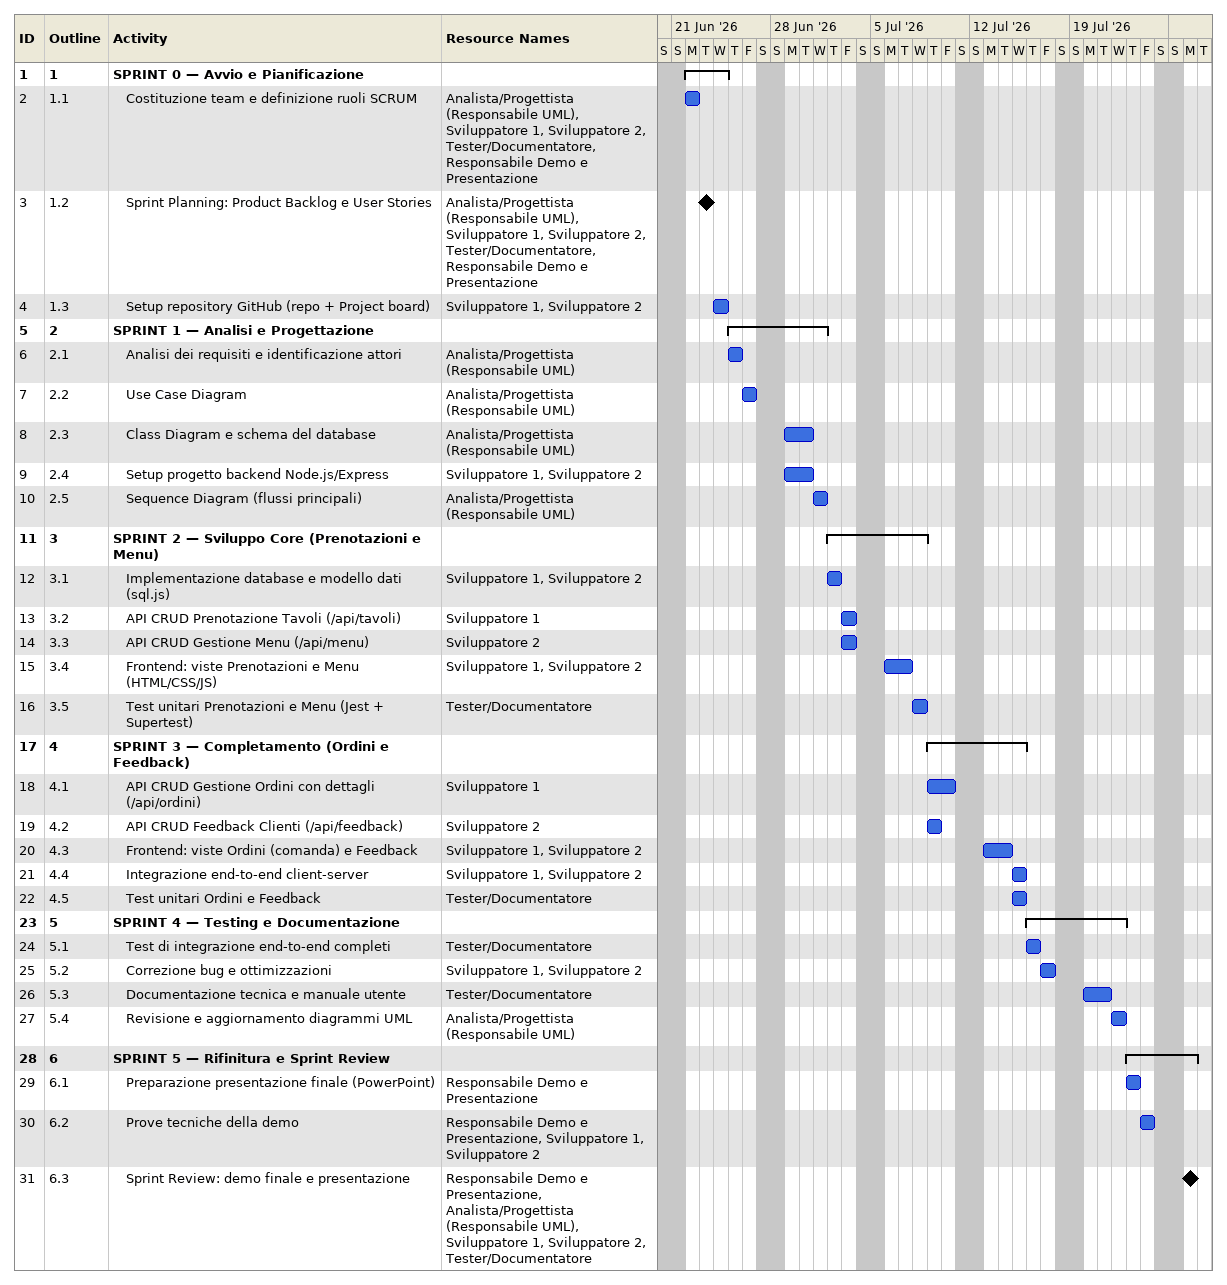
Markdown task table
| ID | WBS | Task | Start | Finish | Resources |
|---|---|---|---|---|---|
| 1 | 1 | **SPRINT 0 — Avvio e Pianificazione** | 2026-06-22 | 2026-06-24 |  |
| 2 | 1.1 | Costituzione team e definizione ruoli SCRUM | 2026-06-22 | 2026-06-22 | Analista/Progettista (Responsabile UML), Sviluppatore 1, Sviluppatore 2, Tester/Documentatore, Responsabile Demo e Presentazione |
| 3 | 1.2 | Sprint Planning: Product Backlog e User Stories (milestone) | 2026-06-23 | 2026-06-23 | Analista/Progettista (Responsabile UML), Sviluppatore 1, Sviluppatore 2, Tester/Documentatore, Responsabile Demo e Presentazione |
| 4 | 1.3 | Setup repository GitHub (repo + Project board) | 2026-06-24 | 2026-06-24 | Sviluppatore 1, Sviluppatore 2 |
| 5 | 2 | **SPRINT 1 — Analisi e Progettazione** | 2026-06-25 | 2026-07-01 |  |
| 6 | 2.1 | Analisi dei requisiti e identificazione attori | 2026-06-25 | 2026-06-25 | Analista/Progettista (Responsabile UML) |
| 7 | 2.2 | Use Case Diagram | 2026-06-26 | 2026-06-26 | Analista/Progettista (Responsabile UML) |
| 8 | 2.3 | Class Diagram e schema del database | 2026-06-29 | 2026-06-30 | Analista/Progettista (Responsabile UML) |
| 9 | 2.4 | Setup progetto backend Node.js/Express | 2026-06-29 | 2026-06-30 | Sviluppatore 1, Sviluppatore 2 |
| 10 | 2.5 | Sequence Diagram (flussi principali) | 2026-07-01 | 2026-07-01 | Analista/Progettista (Responsabile UML) |
| 11 | 3 | **SPRINT 2 — Sviluppo Core (Prenotazioni e Menu)** | 2026-07-02 | 2026-07-08 |  |
| 12 | 3.1 | Implementazione database e modello dati (sql.js) | 2026-07-02 | 2026-07-02 | Sviluppatore 1, Sviluppatore 2 |
| 13 | 3.2 | API CRUD Prenotazione Tavoli (/api/tavoli) | 2026-07-03 | 2026-07-03 | Sviluppatore 1 |
| 14 | 3.3 | API CRUD Gestione Menu (/api/menu) | 2026-07-03 | 2026-07-03 | Sviluppatore 2 |
| 15 | 3.4 | Frontend: viste Prenotazioni e Menu (HTML/CSS/JS) | 2026-07-06 | 2026-07-07 | Sviluppatore 1, Sviluppatore 2 |
| 16 | 3.5 | Test unitari Prenotazioni e Menu (Jest + Supertest) | 2026-07-08 | 2026-07-08 | Tester/Documentatore |
| 17 | 4 | **SPRINT 3 — Completamento (Ordini e Feedback)** | 2026-07-09 | 2026-07-15 |  |
| 18 | 4.1 | API CRUD Gestione Ordini con dettagli (/api/ordini) | 2026-07-09 | 2026-07-10 | Sviluppatore 1 |
| 19 | 4.2 | API CRUD Feedback Clienti (/api/feedback) | 2026-07-09 | 2026-07-09 | Sviluppatore 2 |
| 20 | 4.3 | Frontend: viste Ordini (comanda) e Feedback | 2026-07-13 | 2026-07-14 | Sviluppatore 1, Sviluppatore 2 |
| 21 | 4.4 | Integrazione end-to-end client-server | 2026-07-15 | 2026-07-15 | Sviluppatore 1, Sviluppatore 2 |
| 22 | 4.5 | Test unitari Ordini e Feedback | 2026-07-15 | 2026-07-15 | Tester/Documentatore |
| 23 | 5 | **SPRINT 4 — Testing e Documentazione** | 2026-07-16 | 2026-07-22 |  |
| 24 | 5.1 | Test di integrazione end-to-end completi | 2026-07-16 | 2026-07-16 | Tester/Documentatore |
| 25 | 5.2 | Correzione bug e ottimizzazioni | 2026-07-17 | 2026-07-17 | Sviluppatore 1, Sviluppatore 2 |
| 26 | 5.3 | Documentazione tecnica e manuale utente | 2026-07-20 | 2026-07-21 | Tester/Documentatore |
| 27 | 5.4 | Revisione e aggiornamento diagrammi UML | 2026-07-22 | 2026-07-22 | Analista/Progettista (Responsabile UML) |
| 28 | 6 | **SPRINT 5 — Rifinitura e Sprint Review** | 2026-07-23 | 2026-07-27 |  |
| 29 | 6.1 | Preparazione presentazione finale (PowerPoint) | 2026-07-23 | 2026-07-23 | Responsabile Demo e Presentazione |
| 30 | 6.2 | Prove tecniche della demo | 2026-07-24 | 2026-07-24 | Responsabile Demo e Presentazione, Sviluppatore 1, Sviluppatore 2 |
| 31 | 6.3 | Sprint Review: demo finale e presentazione (milestone) | 2026-07-27 | 2026-07-27 | Responsabile Demo e Presentazione, Analista/Progettista (Responsabile UML), Sviluppatore 1, Sviluppatore 2, Tester/Documentatore |
